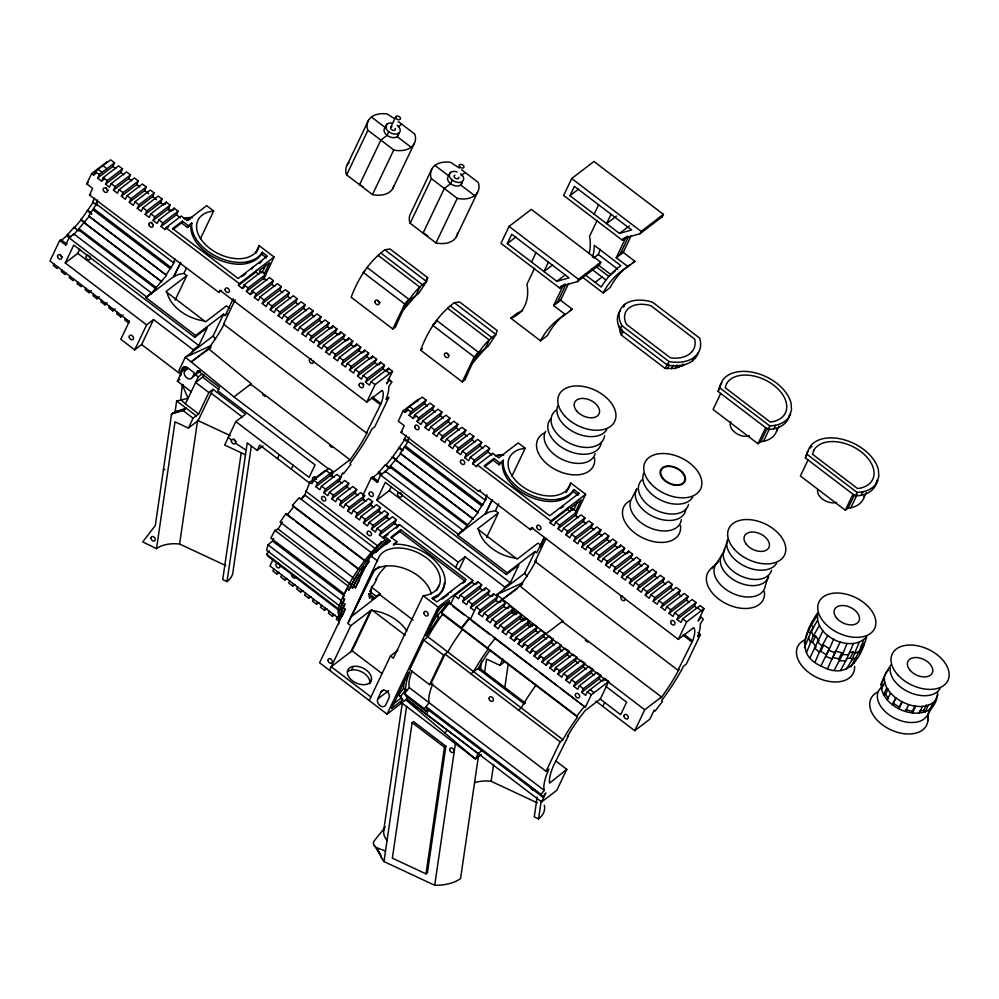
<?xml version="1.0" encoding="UTF-8"?>
<svg xmlns="http://www.w3.org/2000/svg" width="999" height="999" viewBox="0 0 999 999"><rect width="100%" height="100%" fill="white"/><g stroke="black" fill="none" stroke-linecap="round" stroke-linejoin="round"><path stroke-width="1.5" d="M619.555 326.198L619.542 329.358L621.341 335.065L665.159 368.444L675.274 368.394L684.577 364.61M927.784 721.141L928.658 711.163M171.553 413.961L183.079 410.577L186.176 408.216L175.062 411.838L171.553 413.961L155.307 525.524L142.732 541.92L156.518 548.663A27.572 15.31 8.3 0 1 176.036 543.731L179.595 544.018L225.786 565.596M156.518 548.663L175 421.828L188.386 428.084L198.127 420.629L213.049 389.36L245.592 414.135L235.839 421.59L224.663 445.03L245.492 454.757M179.595 544.018L197.64 420.229M241.209 452.759L222.727 579.595L227.01 581.593A37.8 20.991 8.3 0 0 233.092 570.966L251.261 446.353M227.01 581.593L247.228 442.869L257.155 450.424L263.037 445.929M480.332 670.242L481.655 661.151M484.54 672.851L486.538 659.09L499.925 665.359L504.795 661.625M537.325 802.859L491.146 781.293L493.593 764.472M504.732 688.061L508.291 663.611M537.162 797.002L534.278 816.87L538.561 818.868A37.8 20.991 8.3 0 0 544.343 805.244M538.561 818.868L541.233 800.536M174.925 412.712L176.648 400.961L188.087 398.276L182.268 384.89L177.385 381.181L183.167 369.081M383.653 830.843L402.21 703.558M478.421 756.218L460.576 878.496A37.8 20.979 8.3 0 1 434.715 885.264L383.966 861.563L406.593 706.555M412.137 722.639L392.357 858.166L425.999 873.875L427.397 872.814L445.879 746.203L413.536 721.565L412.137 722.639L444.48 747.264L425.999 873.875M434.715 885.264L455.369 743.706M161.264 281.518L150.886 294.006L151.136 292.782L73.739 233.841L73.489 235.065L89.223 216.358L166.621 275.299L161.264 281.518L83.879 222.577M472.802 518.793L462.425 531.281L462.674 530.057L385.289 471.116L385.04 472.34L400.774 453.633L478.159 512.574L472.802 518.793L395.417 459.852M300.374 499.388L304.745 494.967L309.915 482.155L325.224 470.454M720.729 393.456L713.074 409.503L758.016 443.743L760.801 441.608L763.511 441.308A32.855 20.991 25.5 0 0 776.523 431.356L777.272 428.271M721.84 382.667A37.999 24.276 25.5 0 0 720.379 384.765L718.081 391.433L768.094 429.52L773.838 428.858A37.999 24.276 25.5 0 0 788.898 417.37L789.497 414.91M788.898 417.37L791.495 410.114L791.096 403.396A37.999 24.276 25.5 0 0 758.915 373.901A37.999 24.276 25.5 0 0 722.077 381.193L718.081 391.433M807.642 451.236L805.381 457.929L855.394 496.016L861.15 495.354A37.999 24.276 25.5 0 0 876.21 483.866L877.097 480.169M876.21 483.866L878.808 476.61L878.408 469.892A37.999 24.276 25.5 0 0 846.228 440.397A37.999 24.276 25.5 0 0 809.39 447.689L805.381 457.929M273.614 538.361L272.477 541.058L268.044 544.83L266.608 550.299L340.022 606.218M340.746 603.483L341.471 600.749L268.044 544.83M384.89 249.825L426.561 281.556C410.876 292.307 402.784 309.852 395.616 326.873L392.832 328.996L351.161 297.265C358.004 278.771 368.831 261.626 384.89 249.825L389.985 248.951L427.684 277.672L426.561 281.556L418.668 293.381L407.53 301.898M723.326 553.134L726.872 542.37M768.406 576.248L765.309 585.664A27.248 17.408 25.5 0 1 734.115 593.993A27.248 17.408 25.5 0 1 715.546 564.86L721.765 555.219M263.361 279.57L274.113 257.03L259.166 245.642C257.705 253.958 249.026 258.017 241.358 258.629A33.392 21.329 25.5 0 1 201.473 239.96A33.392 21.329 25.5 0 1 207.829 212.15L213.661 210.989L200.424 238.736M262.312 252.297C258.279 258.803 250.724 261.576 243.419 262.35A38.574 24.638 25.5 0 1 191.796 223.052L188.349 225.699L182.392 221.166L172.652 228.609L238.137 278.484L267.357 256.144L262.312 252.297C259.066 259.965 250.349 263.361 242.57 264.136A38.574 24.638 25.5 0 1 190.946 224.837L187.5 227.485L181.543 222.952L173.014 229.47M348.264 622.389L374.475 570.192A33.392 21.329 25.5 0 1 407.117 569.542A33.392 21.329 25.5 0 1 431.306 593.955M405.107 635.214L371.678 609.752L350.799 625.711L347.889 623.501L379.17 556.605A33.392 21.329 25.5 0 1 415.621 551.71A33.392 21.329 25.5 0 1 440.159 582.105C438.936 590.297 430.931 595.142 423.176 595.716L393.394 658.154L390.484 655.943L369.218 700.536M575.574 515.434L585.651 494.305L570.704 482.917C569.255 491.221 560.564 495.292 552.897 495.904A33.392 21.329 25.5 0 1 513.011 477.235A33.392 21.329 25.5 0 1 519.368 449.413L525.199 448.264L511.963 476.011M573.014 491.358L578.059 495.192L578.908 493.406L573.863 489.572C570.616 497.24 561.9 500.636 554.108 501.398A38.574 24.638 25.5 0 1 502.497 462.112L499.038 464.747L493.081 460.214L484.565 466.733M573.863 489.572C569.83 496.078 562.275 498.851 554.957 499.625A38.574 24.638 25.5 0 1 503.346 460.327L499.887 462.974L499.038 464.747M817.919 612.974C813.149 635.901 851.285 654.12 866.707 636.663C860.251 659.852 847.177 680.594 820.953 665.958C795.042 654.607 805.631 630.544 817.657 612.787M809.477 627.709L804.158 642.669M812.412 621.54L808.091 631.805L810.464 632.792L813.398 626.623L811.038 625.636L816.945 615.859M815.009 662.2L822.027 645.953L823.663 645.104L829.295 648.663L820.953 665.958M829.295 648.663L825.836 656.393L832.03 658.978L840.296 641.895M834.215 670.229L842.569 654.545L841.845 652.697L835.501 651.248L827.509 668.693M835.501 651.248L834.964 652.809L828.77 650.224L833.74 639.148M853.92 663.473L855.381 659.14M861.3 649.375L859.914 653.458L857.554 652.472M937.624 692.17C936.587 728.446 880.856 712.337 881.106 684.327L885.863 673.014L890.958 664.735M806.455 652.672L813.261 636.013L819.242 625.861M859.065 642.507L852.11 659.64L846.278 669.318M53.921 263.986L53.334 265.547L57.305 268.569L57.892 267.008M61.851 270.03L61.264 271.591L65.235 274.613L65.822 273.052M69.793 276.074L69.206 277.635L73.177 280.657L73.764 279.096M77.735 282.118L77.148 283.679L81.106 286.701L81.706 285.14M85.664 288.162L85.077 289.722L89.048 292.744L91.321 290.709M89.048 292.744L89.635 291.184M93.606 294.205L93.019 295.766L96.99 298.788L99.251 296.753M96.99 298.788L97.577 297.227M101.548 300.249L100.949 301.81L104.92 304.845L107.193 302.797M104.92 304.845L105.507 303.271M109.478 306.293L108.891 307.867L112.862 310.889L115.135 308.853M112.862 310.889L113.449 309.315M117.42 312.337L116.833 313.911L120.804 316.933L123.064 314.897M120.804 316.933L121.391 315.359M125.35 318.381L124.763 319.955L128.734 322.977L129.321 321.416L49.95 260.964L59.715 240.484L60.989 239.66L66.933 244.193L65.672 245.017L59.715 240.484M850.823 666.932L859.34 651.223L863.611 640.134M804.445 647.552L811.363 631.168L817.232 620.741M847.002 643.418L842.569 654.545L848.626 654.745L853.408 643.631M598.001 255.282L599.4 251.81A47.178 34.503 52.6 0 0 600.112 249.338M61.364 240.397L66.546 235.914L73.938 227.322L78.709 230.944M95.991 203.709L97.253 202.884L88.649 216.121L166.034 275.062L174.65 261.825L173.376 262.637L95.991 203.709L97.54 199.875M173.376 262.637L174.925 258.816M371.865 478.558L372.527 476.935L378.484 481.468L377.21 482.292L371.266 477.747L362.799 495.504M372.902 477.659L378.097 473.176L385.489 464.597L390.247 468.219M407.53 440.971L409.091 437.15M406.281 439.935L484.915 499.912L486.988 494.805M810.064 657.654L822.851 630.856M221.316 290.559L218.906 292.407L89.498 195.067L92.682 188.399L86.726 183.866L91.621 173.589L106.93 161.875M91.621 173.589L93.606 175.1L95.317 171.528L110.614 159.828L114.585 162.849L112.887 166.408L97.577 178.122L101.548 181.144L103.896 179.345M65.672 245.017L69.068 237.874L73.739 233.841M97.577 178.122L99.276 174.55L114.585 162.849M101.548 181.144L103.247 177.572L118.556 165.871L122.527 168.893L120.829 172.452L105.519 184.166L109.478 187.188L111.189 183.616L126.498 171.915L130.469 174.937L128.759 178.509L113.449 190.21L117.42 193.232L119.118 189.66L134.428 177.959L138.399 180.981L136.701 184.553L121.391 196.254L125.362 199.276L127.06 195.704L142.37 184.003L146.341 187.025L144.643 190.597L129.333 202.298L133.292 205.319L135.002 201.748L150.312 190.047L154.271 193.069L152.572 196.641L137.263 208.341L141.234 211.363L142.932 207.804L158.242 196.091L162.213 199.113L160.514 202.685L145.205 214.385L149.176 217.407L150.874 213.848L166.184 202.135L170.155 205.157L168.444 208.729L153.134 220.429L157.105 223.451L158.816 219.892L174.126 208.179L178.084 211.201L176.386 214.773L161.076 226.486L165.047 229.508L168.581 226.798M193.244 349.8L153.559 319.568L146.603 324.887L65.247 262.924L73.751 245.092L194.793 337.275L207.317 327.697L198.813 345.542L193.244 349.8L190.909 354.695M105.519 184.166L107.218 180.594L122.527 168.893M65.247 262.924L77.772 253.346L79.733 249.238M113.449 190.21L115.16 186.638L130.469 174.937M121.391 196.254L123.089 192.682L138.399 180.981M129.333 202.298L131.031 198.726L146.341 187.025M137.263 208.341L138.961 204.783L154.271 193.069M145.205 214.385L146.903 210.826L162.213 199.113M153.134 220.429L154.845 216.87L170.155 205.157M165.047 204.52L166.184 202.135M161.076 226.486L162.775 222.914L178.084 211.201M172.989 210.564L174.126 208.179M165.047 229.508L165.896 227.722L181.206 216.009L187.163 220.542A47.677 11.401 -52.7 0 1 190.022 219.33M129.321 321.416L120.792 339.285L134.69 349.862L141.646 344.543L153.559 319.568M181.543 222.952L182.392 221.166M226.985 313.536L225.2 315.522L223.476 314.21L195.642 335.489L146.041 297.714L151.136 292.782M187.5 227.485L188.349 225.699M190.946 224.837L191.808 223.052M134.69 349.862L146.603 324.887M146.041 297.714L173.876 276.423L180.519 262.487M173.876 276.423L180.782 262.687M174.138 276.623L178.047 274.575L183.878 273.426L186.526 267.882M175.037 300.262L186.788 275.637L183.878 273.426M194.793 337.275L195.642 335.489M223.476 314.21L213.062 336.064L185.227 357.342L178.883 370.641L180.619 371.965L182.317 368.394L184.728 366.558M218.906 292.407L219.93 290.272L366.77 402.098L382.08 390.397A51.698 12.363 -52.7 0 1 381.069 403.633L366.408 432.979L223.539 324.163L235.202 299.7M194.855 375.449L192.42 377.322A5.132 3.759 52.6 0 1 186.751 377.859A5.132 3.759 52.6 0 1 184.49 371.266L186.189 367.707L180.619 371.965M192.42 377.322L194.131 373.751L198.277 376.91L201.761 374.25M247.065 263.237L247.914 261.451M182.317 368.394A5.132 3.759 52.6 0 1 188.961 368.756L196.016 374.238L197.715 370.666L219.543 387.287L217.844 390.859L315.072 464.91L309.116 477.397L235.839 421.59M244.755 286.663L242.432 288.449L238.461 285.414L239.323 283.641L274.113 257.03M225.2 315.522L233.179 298.801M255.856 252.585L259.166 245.642M255.781 253.371L258.429 247.827M213.049 389.36L208.866 392.545L198.664 413.961L185.414 403.871L198.277 376.91M242.432 288.449L244.143 284.877L261.538 271.578L265.509 274.6L263.798 278.159L246.403 291.471L250.374 294.493L252.697 292.719M251.898 269.093L252.747 267.307M208.866 392.545L195.629 382.467L202.585 377.147L203.908 374.363M246.403 291.471L248.102 287.899L265.509 274.6M238.461 285.414L255.869 272.115L256.718 270.329M250.374 294.493L252.073 290.921L269.468 277.622L273.439 280.644L271.74 284.203L254.345 297.515L258.316 300.537L260.015 296.965L277.41 283.666L281.381 286.688L279.683 290.259L262.275 303.559L266.246 306.581L267.944 303.009L285.352 289.71L289.31 292.732L287.612 296.303L270.217 309.603L274.188 312.625L275.886 309.053L293.281 295.754L297.252 298.776L295.554 302.347L278.159 315.647L282.118 318.669L283.828 315.097L301.223 301.798L305.195 304.82L303.484 308.391L286.089 321.69L290.06 324.712L291.758 321.141L309.153 307.842L313.124 310.864L311.426 314.435L294.031 327.734L298.002 330.756L299.7 327.185L317.095 313.886L321.066 316.908L319.368 320.479L301.973 333.778L305.931 336.8L307.642 333.241L325.037 319.93L329.008 322.952L327.297 326.523L309.902 339.822L313.873 342.844L315.572 339.285L332.967 325.974L336.938 328.996L335.239 332.567L317.844 345.866L321.815 348.888L323.514 345.329L340.909 332.03L344.88 335.052L343.181 338.611L325.774 351.923L329.745 354.945L331.443 351.373L348.851 338.074L352.809 341.096L351.111 344.655L333.716 357.967L337.687 360.989L339.385 357.417L356.78 344.118L360.751 347.14L359.053 350.699L341.658 364.011L345.617 367.033L347.327 363.461L364.722 350.162L368.693 353.184L366.983 356.755L349.588 370.055L353.559 373.077L355.257 369.505L372.664 356.206L376.623 359.228L374.925 362.799L357.53 376.099L361.501 379.121L363.199 375.549L380.594 362.25L384.565 365.272L382.867 368.843L365.472 382.142L369.43 385.164L371.141 381.593L388.536 368.294L392.507 371.316L386.551 383.803L389.697 379.757L391.758 382.03L388.723 386.763A60.427 14.448 -52.7 0 1 386.913 397.09L386.101 399.388L388.886 397.252L374.812 426.748L372.028 428.883L370.604 431.593A72.303 17.283 -52.7 0 1 353.446 458.728L350.062 463.386L350.899 464.31L343.494 473.826L342.657 472.902L338.399 481.818M262.387 272.24L265.672 265.347M188.386 428.084L193.094 418.206L198.664 413.961M264.373 273.751L269.63 262.725L259.253 270.654L261.351 272.952M254.345 297.515L256.044 293.943L273.439 280.644M262.275 303.559L263.986 299.987L281.381 286.688M270.217 309.603L271.915 306.031L289.31 292.732M347.24 164.897L368.506 120.305M278.159 315.647L279.857 312.075L297.252 298.776M393.868 185.939A25.687 16.409 25.5 0 1 374.188 194.955L372.49 194.568L346.641 174.887L367.919 130.282L367.407 128.983A25.687 16.409 25.5 0 1 387.088 113.936L394.667 118.794M286.089 321.69L287.799 318.119L305.195 304.82M387.025 124.038L385.327 127.61L371.428 117.033M359.565 184.728L380.831 140.122L387.1 135.34L388.798 131.768M294.031 327.734L295.729 324.163L313.124 310.864M390.696 127.397L395.804 116.683M301.973 333.778L303.671 330.219L321.066 316.908M398.926 133.117L397.227 136.676L411.113 147.253M372.49 194.568L393.756 149.962L395.467 150.362A25.687 16.409 25.5 0 0 415.147 135.302L414.635 134.003L398.189 121.478M257.155 450.424L259.703 445.079L309.69 483.154M309.902 339.822L311.601 336.263L329.008 322.952M392.769 188.586L414.048 143.993M317.844 345.866L319.543 342.307L336.938 328.996M331.843 328.359L332.967 325.974M325.774 351.923L327.485 348.351L344.88 335.052M277.447 458.591L279.308 454.695M339.772 334.403L340.909 332.03M333.716 357.967L335.414 354.395L352.809 341.096M347.714 340.447L348.851 338.074M432.005 168.656L410.739 213.262A25.687 16.409 25.5 0 0 409.627 221.94L410.139 223.239L435.989 242.932L437.687 243.319A25.687 16.409 25.5 0 0 457.642 232.867M291.271 469.118L293.132 465.222M341.658 364.011L343.356 360.439L360.751 347.14M410.139 223.239L431.418 178.646L430.906 177.347A25.687 16.409 25.5 0 1 450.586 162.3L459.34 168.057M355.644 346.491L356.78 344.118M349.588 370.055L351.298 366.483L368.693 353.184M363.586 352.535L364.722 350.162M449.388 174.788L450.524 172.402M423.064 233.079L444.33 188.486L450.599 183.704L452.297 180.132M357.53 376.099L359.228 372.527L376.623 359.228M273.139 559.265L269.942 565.958L339.398 618.856M384.078 544.255A47.677 11.401 -52.7 0 1 387.312 541.096L379.37 535.052L394.68 523.339L396.378 519.78L392.42 516.758L377.11 528.459L375.399 532.03L371.441 529.008L386.75 517.295L388.449 513.736L384.478 510.714L369.168 522.415L367.47 525.986L363.499 522.964L378.808 511.251L380.507 507.692L376.536 504.67L361.226 516.371L359.528 519.942L355.557 516.92L370.866 505.207L372.577 501.635L368.606 498.613L353.296 510.327L351.586 513.898L347.627 510.864L362.937 499.163L364.635 495.591L360.664 492.569L345.354 504.283L343.656 507.842L339.685 504.82L354.995 493.119L356.693 489.547L352.722 486.525L337.412 498.239L335.714 501.798L331.743 498.776L347.053 487.075L348.763 483.504L344.792 480.482L329.483 492.195L327.784 495.754L323.813 492.732L339.123 481.031L340.821 477.46L336.85 474.438L321.541 486.138L319.842 489.71L315.871 486.688L331.181 474.987L332.879 471.416L328.921 468.394L313.611 480.094L311.9 483.666L309.915 482.155M371.528 358.579L372.664 356.206M365.472 382.142L367.17 378.571L384.565 365.272M315.871 486.688L317.57 483.116L332.879 471.416M462.425 181.468L460.726 185.04L474.612 195.617M392.832 328.996L404.745 304.021L408.803 299.225L367.132 267.482M435.989 242.932L457.255 198.326L458.966 198.714A25.687 16.409 25.5 0 0 478.646 183.666L478.134 182.367L461.688 169.842M379.458 364.623L380.594 362.25M331.206 476.673L333.204 472.477L349.9 459.702L250.687 384.14L250.212 385.127L251.236 383.716L208.429 348.688L191.171 361.875L185.227 357.342L211.301 345.504M366.77 402.098L375.1 384.615L392.507 371.316M323.813 492.732L325.512 489.16L340.821 477.46M387.4 370.679L388.536 368.294M349.9 459.702L349.438 460.689A63.574 15.197 -52.7 0 0 367.457 432.18L366.408 432.979M456.268 236.95L477.547 192.345M331.743 498.776L333.454 495.217L348.763 483.504M339.685 504.82L341.383 501.261L356.693 489.547M454.345 302.709L496.016 334.453C480.319 345.204 472.24 362.749 465.072 379.77L462.287 381.893L420.616 350.162C427.46 331.668 438.286 314.523 454.345 302.709L459.44 301.848L497.14 330.557L496.016 334.453L488.111 346.278L476.985 354.795M347.627 510.864L349.325 507.305L364.635 495.591M417.257 401.698L418.481 399.15L403.171 410.851L398.264 421.128L404.22 425.661L401.036 432.342L478.434 491.283L480.419 489.985M403.171 410.851L405.157 412.362L406.855 408.803L422.165 397.09L426.136 400.112L424.425 403.683L409.115 415.397L413.087 418.419L415.447 416.608M355.557 516.92L357.267 513.349L372.577 501.635M377.21 482.292L380.619 475.149L385.289 471.116M409.115 415.397L410.826 411.825L426.136 400.112M413.087 418.419L414.797 414.847L430.107 403.134L434.066 406.168L432.367 409.727L417.058 421.441L421.029 424.463L422.727 420.891L438.037 409.19L442.008 412.212L440.309 415.771L425 427.485L428.971 430.507L430.669 426.935L445.979 415.234L449.95 418.256L448.239 421.815L432.929 433.529L436.9 436.551L438.598 432.979L453.908 421.278L457.879 424.3L456.181 427.859L440.871 439.572L444.842 442.594L446.541 439.023L461.85 427.322L465.821 430.344L464.123 433.916L448.813 445.616L452.772 448.638L454.483 445.067L469.792 433.366L473.763 436.388L472.052 439.96L456.743 451.66L460.714 454.682L462.412 451.111L477.722 439.41L481.693 442.432L479.995 446.004L464.685 457.704L468.656 460.726L470.354 457.167L485.664 445.454L489.635 448.476L487.937 452.048L472.627 463.748L476.585 466.77L477.435 464.985L492.744 453.284L498.701 457.817L518.194 442.919L525.199 448.264M363.499 522.964L365.197 519.393L380.507 507.692M504.795 587.062L465.097 556.843L458.141 562.162L376.785 500.199L385.289 482.355L506.343 574.55L518.868 564.972L510.352 582.817L504.795 587.062L503.721 589.298M559.79 288.137L560.626 286.388L577.422 281.606L599.687 264.585L600.786 262.275L531.331 209.378L509.065 226.411L500.986 243.356L559.79 288.137L565.259 283.953M417.058 421.441L418.756 417.869L434.066 406.168M376.785 500.199L389.31 490.621L391.271 486.501M507.292 243.594L511.763 234.241L569.03 277.847L556.83 281.318L507.292 243.594L515.959 236.975M371.441 529.008L373.139 525.437L388.449 513.736M338.336 613.723A47.677 11.401 -52.7 0 1 342.595 597.552L346.853 588.636A47.677 11.401 -52.7 0 1 381.643 541.645L380.357 544.318M425 427.485L426.698 423.913L442.008 412.212M338.624 618.793A47.677 11.401 -52.7 0 1 342.882 602.634L344.58 599.063L342.595 597.552M346.853 588.636L348.838 590.147L350.537 586.575A47.677 11.401 -52.7 0 1 385.327 539.585M338.911 623.875A47.677 11.401 -52.7 0 1 343.156 607.704L344.855 604.145L342.882 602.634M350.537 586.575L352.522 588.086L353.371 586.301A47.677 11.401 -52.7 0 1 368.506 561.8M379.37 535.052L381.069 531.48L396.378 519.78M343.156 607.704L345.142 609.215L319.605 662.749L387.075 714.135L406.668 699.15L407.892 696.603M353.371 586.301L355.357 587.812L370.654 555.719L390.147 540.821L384.19 536.288L383.341 538.074L388.049 534.465M432.929 433.529L434.64 429.957L449.95 418.256M462.287 381.893L474.2 356.918L478.259 352.11L436.588 320.379L435.314 323.052L432.53 325.187L474.2 356.918M352.472 614.46L373.077 571.266L379.27 566.533M387.312 541.096L388.161 539.31A47.677 11.401 -52.7 0 0 375.911 552.422M329.533 670.317L350.799 625.711M474.513 610.701L470.554 607.679L487.949 594.38L489.647 590.809L485.676 587.787L468.281 601.086L466.583 604.657L462.612 601.635L480.007 588.324L481.705 584.765L477.747 581.743L460.339 595.042L458.641 598.613L454.67 595.591L472.077 582.28L472.927 580.506L399.5 524.587L396.291 528.171M440.871 439.572L442.569 436.001L457.879 424.3M391.308 538.036L399.837 531.518L400.686 529.732L466.171 579.607L436.938 601.947L431.905 598.114L438.573 594.705L442.969 589.797L445.03 583.666A38.574 24.638 25.5 0 0 393.444 544.355L396.903 541.72L390.946 537.187L400.686 529.732M396.903 541.72L393.743 545.267M531.53 262.05L535.988 252.697M622.414 240.247L623.251 238.499L640.047 233.716L662.312 216.696L663.423 214.385L593.968 161.488L571.703 178.521L563.611 195.467L622.414 240.247L627.884 236.076M448.813 445.616L450.512 442.045L465.821 430.344M350.911 651.698L370.479 610.664M370.916 696.965L331.231 666.745L352.11 650.786L371.678 609.752M534.577 268.194L526.923 284.253A42.495 31.081 52.6 0 1 510.751 318.144L540.521 340.809L547.477 335.489A118.856 86.925 52.6 0 1 564.847 314.335M352.073 616.058L379.645 594.58L380.07 593.681L371.466 587.137M569.929 195.704L574.388 186.351L631.655 229.957L619.467 233.429L569.929 195.704L578.583 189.086M351.498 670.054L353.209 666.483M456.743 451.66L458.454 448.089L473.763 436.388M548.426 262.163L543.968 271.516L552.622 264.897M464.685 457.704L466.383 454.133L481.693 442.432M472.627 463.748L474.325 460.189L489.635 448.476M371.216 680.194L369.505 683.766L369.792 682.916A12.85 8.204 25.5 0 0 352.61 669.829L349.937 670.366A12.85 8.204 25.5 0 0 347.802 671.478M594.155 214.161L598.626 204.807M553.621 305.594L560.576 300.274L572.315 309.215L565.359 314.535L553.621 305.594L563.548 284.79M557.454 302.197L565.746 284.802M597.202 220.304L589.547 236.363A42.495 31.081 52.6 0 1 589.023 253.621M560.576 300.274L568.593 283.479M381.131 691.857A5.132 3.759 52.6 0 1 386.8 691.32A5.132 3.759 52.6 0 1 389.073 697.901L385.664 705.044A5.132 3.759 52.6 0 1 379.995 705.581A5.132 3.759 52.6 0 1 377.734 699L381.131 691.857L383.529 690.022M577.422 281.606L578.521 279.295L600.786 262.275M493.081 460.214L493.931 458.441L499.887 462.974M544.055 537.462L536.75 552.797L535.027 551.485L507.192 572.764L457.579 534.977L462.674 530.057M478.434 491.283L478.858 490.384L530.444 529.682L532.867 527.834M611.051 214.273L606.593 223.639L616.483 216.071M436.526 590.621L439.148 585.127M502.497 462.112L503.346 460.327M443.019 588.886L443.881 587.112M455.494 567.707L458.141 562.162M387.075 714.135L438.124 607.105L472.927 580.506M442.569 614.36L441.296 616.108A60.427 14.448 -52.7 0 0 429.682 633.928L427.984 636.887L423.813 640.084L409.74 669.58L429.582 684.69L430.981 683.628L445.054 654.133L560.139 741.782L562.924 739.66L564.622 736.7A60.427 14.448 -52.7 0 1 576.236 718.88L577.509 717.12L576.823 716.008L461.725 628.359L469.567 618.506L449.388 602.834L441.533 612.687L442.569 614.36L577.509 717.12M457.579 534.977L485.414 513.698L492.07 499.762M459.153 569.33L465.097 556.843M485.414 513.698L492.332 499.962M450.711 592.569L451.56 590.784M455.532 593.806L450.424 604.507L449.388 602.834M485.676 513.898L489.585 511.85L495.417 510.701L498.726 503.758M616.246 257.705L623.214 252.385L634.952 261.326L627.996 266.646L616.246 257.705L626.173 236.9M620.079 254.308L628.383 236.913M486.588 537.537L498.326 512.912L495.417 510.701M623.214 252.385L631.218 235.589M462.612 601.635L464.31 598.064L481.705 584.765M640.047 233.716L641.146 231.418L663.423 214.385M476.61 584.115L477.747 581.743M429.582 684.69L443.656 655.194L447.839 652.01L449.525 649.038A60.427 14.448 -52.7 0 1 461.138 631.218L462.412 629.47L461.388 627.797L441.533 612.687M470.554 607.679L472.252 604.108L489.647 590.809M470.267 619.617L476.223 607.13L493.618 593.831L497.589 596.853L495.879 600.424L478.484 613.723L482.455 616.745L484.153 613.174L501.56 599.875L505.519 602.897L503.821 606.468L486.426 619.767L490.397 622.789L492.095 619.218L509.49 605.918L513.461 608.94L511.763 612.512L494.368 625.811L498.326 628.833L500.037 625.262L517.432 611.962L521.403 614.984L519.692 618.556L502.297 631.855L506.268 634.877L507.967 631.318L525.362 618.006L529.333 621.028L527.634 624.6L510.239 637.899L514.21 640.921L516.52 639.148M484.54 590.159L485.676 587.787M426.511 714.273L428.946 709.178M623.538 306.805L624.725 304.395A32.73 20.904 25.5 0 1 652.572 302.235L699.687 338.124A37.8 24.151 25.5 0 1 696.753 354.882L694.168 357.292L692.432 360.889A37.8 24.151 25.5 0 1 667.357 365.11L620.192 329.245A32.73 20.904 25.5 0 1 620.292 310.627M623.588 306.768L624.725 304.395A32.73 20.904 25.5 0 0 621.902 325.674L620.192 329.245M478.484 613.723L480.194 610.152L497.589 596.853M492.482 596.203L493.618 593.831M620.279 332.667L621.99 329.096M506.343 574.55L507.192 572.764M621.341 335.065L623.051 331.493M486.426 619.767L488.124 616.196L505.519 602.897M530.444 529.682L531.468 527.534L678.309 639.372L693.618 627.672A51.698 12.363 -52.7 0 1 692.607 640.908L677.959 670.242L535.077 561.438L546.103 538.324M500.424 602.247L501.56 599.875M494.368 625.811L496.066 622.24L513.461 608.94M558.616 500.511L559.465 498.726M556.693 642.682L496.765 594.617L524.6 573.339L535.027 551.485M508.354 608.304L509.49 605.918M697.976 632.654L700.424 634.527L697.639 636.65L698.463 634.353A60.427 14.448 -52.7 0 0 700.274 624.038L703.308 619.293L701.248 617.032L698.089 621.078L704.045 608.591L700.074 605.569L682.679 618.868L680.981 622.439L677.01 619.417L694.405 606.118L696.103 602.547L692.145 599.525L674.737 612.824L673.039 616.395L669.068 613.374L686.475 600.062L688.174 596.503L684.203 593.481L666.808 606.78L665.109 610.352L661.138 607.33L678.533 594.018L680.232 590.459L676.261 587.437L658.865 600.736L657.167 604.295L653.196 601.273L670.591 587.974L672.302 584.415L668.331 581.381L650.936 594.692L649.225 598.251L645.254 595.229L662.662 581.93L664.36 578.359L660.389 575.337L642.994 588.648L641.296 592.207L637.325 589.185L654.72 575.886L656.418 572.315L652.447 569.293L635.052 582.592L633.354 586.163L629.382 583.141L646.778 569.842L648.488 566.271L644.517 563.249L627.122 576.548L625.411 580.119L621.453 577.097L638.848 563.798L640.546 560.227L636.575 557.205L619.18 570.504L617.482 574.075L613.511 571.053L630.906 557.754L632.604 554.183L628.646 551.161L611.238 564.46L609.54 568.031L605.569 565.009L622.964 551.71L624.675 548.139L620.704 545.117L603.309 558.416L601.61 561.987L597.639 558.965L615.034 545.666L616.733 542.095L612.762 539.073L595.367 552.372L593.668 555.943L589.697 552.922L607.092 539.61L608.803 536.051L604.832 533.029L587.437 546.328L585.726 549.9L581.755 546.878L599.163 533.566L600.861 530.007L596.89 526.985L579.495 540.284L577.797 543.856L573.826 540.821L591.221 527.522L592.919 523.963L588.948 520.941L571.553 534.24L569.855 537.799L565.884 534.777L583.279 521.478L584.989 517.907L581.018 514.885L563.623 528.196L561.913 531.755L557.954 528.733L575.349 515.434L577.047 511.863L573.076 508.841L555.681 522.152L553.983 525.711L550.012 522.689L550.861 520.904L585.651 494.305M544.23 538.411L540.921 545.354L538.011 543.144L517.145 559.103L477.447 528.871L498.326 512.912M566.071 492.632L570.704 482.917M540.184 547.539L542.17 543.369M567.32 490.646L569.967 485.102M502.297 631.855L503.996 628.284L521.403 614.984M514.135 614.41L515.459 611.638M516.296 614.348L517.432 611.962M557.954 528.733L559.652 525.174L577.047 511.863M550.012 522.689L567.407 509.39L568.256 507.604M510.239 637.899L511.938 634.34L529.333 621.028M573.926 509.502L577.21 502.622M499.925 665.359L502.872 659.19M575.262 512.4L581.168 499.999L570.804 507.929L572.889 510.227M514.21 640.921L515.909 637.362L533.304 624.05L537.275 627.072L535.576 630.644L518.169 643.943L522.14 646.965L524.463 645.192M524.238 620.391L525.362 618.006M565.884 534.777L567.582 531.218L584.989 517.907M518.169 643.943L519.88 640.384L537.275 627.072M530.244 626.348L531.093 624.562L527.447 621.79M522.14 646.965L523.838 643.406L541.246 630.094L545.204 633.129L543.506 636.688L526.111 649.987L530.082 653.021L532.405 651.236M532.167 626.435L533.304 624.05M573.826 540.821L575.524 537.262L592.919 523.963M526.111 649.987L527.809 646.428L545.204 633.129M665.159 368.444L667.432 363.686M530.082 653.021L531.78 649.45L549.175 636.151L553.146 639.173L551.448 642.732L534.053 656.043L538.011 659.065L540.334 657.292M667.32 365.135L669.018 361.563A37.8 24.138 25.5 0 0 694.13 357.33L694.168 357.292M581.755 546.878L583.466 543.306L600.861 530.007M667.457 368.731L669.168 365.159M534.053 656.043L535.751 652.472L553.146 639.173M671.478 368.793L673.189 365.222M675.274 368.394L676.972 364.835M538.011 659.065L539.722 655.494L557.117 642.195L561.088 645.217L559.378 648.776L541.982 662.087L545.953 665.109L548.276 663.336M589.697 552.922L591.396 549.35L608.803 536.051M678.758 367.557L679.894 365.184M681.867 366.296L683.004 363.911M541.982 662.087L543.693 658.516L561.088 645.217M545.953 665.109L547.652 661.538L565.059 648.239L569.018 651.261L567.32 654.832L549.925 668.131L553.896 671.153L556.206 669.38M597.639 558.965L599.338 555.394L616.733 542.095M549.925 668.131L551.623 664.56L569.018 651.261M553.896 671.153L555.594 667.582L572.989 654.283L576.96 657.305L575.262 660.876L557.867 674.175L561.825 677.197L563.536 673.626L580.931 660.327L584.902 663.348L583.191 666.92L565.796 680.219L569.767 683.241L571.465 679.67L588.861 666.37L592.832 669.392L591.133 672.964L573.738 686.263L577.709 689.285L579.408 685.714L596.803 672.414L600.774 675.436L599.075 679.008L581.668 692.307L585.639 695.329L587.35 691.758L604.745 678.458L608.716 681.48L600.374 698.963L585.064 710.676A51.698 12.363 -52.7 0 0 567.357 736.675L568.394 735.876L553.733 765.222A63.574 15.197 -52.7 0 0 549.637 783.091L566.808 769.342L555.644 760.838M605.569 565.009L607.28 561.438L624.675 548.139M557.867 674.175L559.565 670.604L576.96 657.305M619.567 547.489L620.704 545.117M613.511 571.053L615.209 567.482L632.604 554.183M565.796 680.219L567.494 676.648L584.902 663.348M627.509 553.533L628.646 551.161M621.453 577.097L623.151 573.526L640.546 560.227M573.738 686.263L575.436 682.692L592.832 669.392M629.382 583.141L631.081 579.57L648.488 566.271M581.668 692.307L583.379 688.736L600.774 675.436M430.981 683.628L546.078 771.29L560.139 741.782M637.325 589.185L639.023 585.626L656.418 572.315M608.716 681.48L591.308 694.792L585.352 707.267L469.567 618.506M406.668 699.15L541.608 801.922L545.866 793.006L542.669 797.002L427.584 709.352L425.961 706.743L541.046 794.392L542.669 797.002M603.608 680.843L604.745 678.458M645.254 595.229L646.965 591.67L664.36 578.359M566.808 769.342L556.805 790.296L541.608 801.922M602.822 706.393L604.682 702.497M653.196 601.273L654.894 597.714L672.302 584.415M661.138 607.33L662.837 603.758L680.232 590.459M669.068 613.374L670.779 609.802L688.174 596.503M758.016 443.743L765.684 427.684M760.801 441.608L767.182 428.234M677.01 619.417L678.708 615.846L696.103 602.547M768.094 429.52L769.792 425.961L775.536 425.299A37.999 24.276 25.5 0 0 790.609 413.811M763.511 441.308L769.255 429.258M773.838 428.858L775.536 425.299M776.523 431.356L779.07 425.999M595.904 701.123L634.74 730.706L644.742 709.752L661.45 696.977L562.225 621.415L561.763 622.389L562.787 620.991L519.98 585.951L502.722 599.15L517.445 588.511M678.309 639.372L686.65 621.89L704.045 608.591M661.45 696.977L660.976 697.964A63.574 15.197 -52.7 0 0 678.995 669.442L677.959 670.242M700.424 634.527L686.35 664.023L683.578 666.158L682.142 668.868A72.303 17.283 -52.7 0 1 664.997 696.003L661.6 700.661L662.437 701.585L655.044 711.088L654.195 710.164L649.949 719.093L634.74 730.706M808.041 459.952L800.386 475.999L845.329 510.239L848.114 508.116L854.495 494.73M845.329 510.239L852.984 494.18M855.394 496.016L857.105 492.457L862.849 491.795A37.999 24.276 25.5 0 0 877.921 480.307M848.114 508.116L850.823 507.804L857.204 494.418M861.15 495.354L862.849 491.795M863.835 497.852L866.383 492.507M823.663 645.104L820.728 651.261L819.08 652.122L814.41 647.839L816.046 646.977L812.637 642.245L815.584 636.088L813.261 636.013L811.363 631.168M848.626 654.745L845.691 660.913L839.622 660.714L838.898 658.865L841.845 652.697M846.303 658.803L850.324 658.004L853.258 651.835L855.044 653.471L859.34 651.223M861.887 648.139L864.235 643.206L862.861 647.29L860.489 646.303M881.405 689.422L884.827 682.155M884.352 677.522L884.652 682.629L886.75 687.961L883.503 694.755L885.551 694.355L888.148 688.91M887.262 699.962L890.509 693.169L886.75 687.961M890.509 693.169L895.666 697.901L892.419 704.695L896.14 698.001M895.666 697.901L901.872 701.822L898.625 708.616L902.347 701.935M905.456 711.475L908.703 704.682C917.844 707.467 930.156 707.979 936.263 699.225M915.696 706.268L912.462 713.074L912.349 711.3L914.947 705.868M919.13 713.286L922.377 706.493M919.317 711.188L923.738 710.314L926.335 704.882M928.283 705.319L925.049 712.125L923.738 710.314M929.782 709.64L933.016 702.846M937.774 694.717L933.016 706.031L927.197 715.484A27.248 17.408 25.5 0 1 892.157 716.82A27.248 17.408 25.5 0 1 880.793 687.936M481.331 754.495L475.449 759.003L413.823 706.63L414.485 705.257M481.618 750.886L478.109 753.558L475.449 759.003L400.786 702.135M274.95 530.344L270.879 538.061L344.293 593.98L348.376 586.263L274.95 530.344L278.072 529.07L282.467 521.953M840.621 670.429L845.691 660.913M97.353 205.682L92.582 202.06L94.73 198.077M407.704 442.045L404.133 439.335L406.268 435.339M478.159 512.574L400.187 453.384L408.154 441.346M477.572 512.325L486.188 499.088L484.915 499.912M827.796 635.389L822.027 645.953L817.344 641.67L818.993 640.809L815.584 636.088M273.913 568.98L272.827 570.928L276.798 573.95L279.27 572.477M276.798 573.95L277.884 572.002M281.855 575.024L280.769 576.972L284.74 579.994L287.213 578.521M284.74 579.994L285.826 578.046M289.785 581.068L288.699 583.016L292.67 586.038L295.142 584.565M292.67 586.038L293.756 584.09M297.727 587.112L296.641 589.06L300.612 592.082L303.084 590.609M300.612 592.082L301.698 590.147M305.669 593.169L304.583 595.104L308.554 598.126L311.026 596.653M308.554 598.126L309.64 596.191M313.599 599.213L312.512 601.148L316.483 604.183L318.956 602.697M316.483 604.183L317.57 602.235M321.541 605.257L320.454 607.205L324.425 610.227L326.898 608.741M324.425 610.227L325.512 608.279M329.483 611.301L328.396 613.249L332.355 616.271L334.84 614.785M332.355 616.271L333.441 614.323M337.412 617.345L336.326 619.293L339.31 621.553M470.841 673.776L473.626 671.653L475.324 668.681A60.427 14.448 -52.7 0 1 486.938 650.861L488.211 649.113L487.524 648.001L495.367 638.149L496.066 639.26M161.85 281.755L80.894 220.03L93.544 201.761L92.582 202.06M473.389 519.03L392.432 457.305L405.094 439.023L404.133 439.335M369.405 594.393L373.089 597.202L371.79 599.225L374.8 598.276L376.099 596.253L380.07 593.681M425.999 280.195L427.684 277.672M444.93 733.066L447.053 729.982M359.44 569.48L286.014 513.573L280.082 522.052L353.509 577.971M438.823 617.457L437.987 618.618A65.572 15.672 -52.7 0 0 428.958 632.467L426.073 636.088L439.21 608.541L449.587 600.611L437.662 615.584L438.823 617.457L436.838 615.946L436.001 617.107A65.572 15.672 -52.7 0 0 430.394 625.474M385.689 566.171L379.957 572.939L375.824 579.37L376.785 579.07L373.576 585.052L372.09 586.338L370.017 591.445L371.503 590.147L370.704 594.043L369.093 595.966L369.63 598.376L371.253 596.44L373.089 597.202M385.277 827.097L373.976 841.17L373.214 843.493L379.907 853.995M293.344 519.667L287.225 515.009L293.681 506.755L292.47 505.319L299.126 497.702L371.328 552.684M443.931 603.708L435.676 614.073L437.662 615.584M402.734 699.899L400.636 696.515L405.756 689.56A77.447 18.506 -52.7 0 1 409.028 673.638L409.74 671.852L408.591 672.727L391.558 708.441L402.734 699.899L398.663 695.004L403.771 688.049A77.447 18.506 -52.7 0 1 404.495 680.331M427.584 709.352L425.986 711.35L406.143 696.241L404.52 693.631L409.303 687.624L409.016 685.789A72.303 17.283 -52.7 0 1 412.075 670.916M461.388 627.797L469.23 617.956M425.986 711.35L424.363 708.741L429.145 702.734L428.858 700.898A72.303 17.283 -52.7 0 1 432.754 683.89M576.823 716.008L584.665 706.156M541.046 794.392L544.243 790.396L543.943 788.548A72.303 17.283 -52.7 0 1 547.852 771.54L548.851 769.155L546.078 771.29M80.894 220.03L74.113 228.084L73.938 227.322M302.235 498.489L305.132 495.042M389.235 468.081L385.664 465.359L392.432 457.305M404.12 309.028L415.884 295.504L419.867 287.163L378.196 255.419M473.576 361.925L485.327 348.401L489.323 340.047L447.639 308.316M339.061 610.476L268.094 556.418L266.621 554.233L269.555 550.924M888.298 670.304L885.863 673.014L881.106 684.327L883.528 684.877M711.638 568.181L718.643 561.388M692.469 360.864L695.054 358.441A37.8 24.151 25.5 0 0 698.301 352.497M86.726 183.866L88.212 182.58M93.606 175.1L95.966 173.302M187.163 220.542L206.643 205.644L213.661 210.989M186.788 275.637L165.909 291.608L205.594 321.828L226.473 305.869L229.383 308.079M398.576 126.561L401.71 124.163M242.158 276.548L245.804 273.751M259.203 263.511L261.638 261.651M223.539 324.163L224.575 323.364M184.49 371.266L188.137 368.481M177.385 381.181L179.832 379.32M196.865 372.452L199.088 370.741M196.016 374.238L200.474 370.829M461.038 175.712L465.209 172.527M364.935 270.866L363.074 272.29L404.745 304.021M199.763 355.681L191.171 361.875L233.978 396.915L251.236 383.716M420.616 350.162L422.465 348.738M556.83 281.318L565.496 274.7M619.467 233.429L629.358 225.874M510.751 318.144L517.707 312.824A42.495 31.081 52.6 0 0 522.577 310.627M593.706 257.967L598.351 254.42L617.657 269.131M405.157 412.362L407.505 410.564M553.97 304.857L560.926 299.538M616.608 256.968L623.563 251.648M595.117 282.38L602.072 277.048M615.334 270.904L608.578 276.798A123.539 90.347 52.6 0 0 602.847 284.465L601.261 287.05L584.627 274.388M582.879 277.485L603.146 292.932L610.102 287.612A118.856 86.925 52.6 0 1 629.882 264.623M384.19 536.288L399.5 524.587M493.931 458.441L484.19 465.884L549.675 515.759L578.908 493.406M442.182 599.088L448.276 594.43M462.887 583.254L465.322 581.393L399.837 531.518M561.001 508.229L563.436 506.368M390.484 655.943L397.852 650.312M535.077 561.438L536.126 560.639A59.103 14.123 -52.7 0 1 520.679 585.002L519.98 585.951L522.415 584.378M377.734 699L388.686 690.621M512.137 612.412L514.46 610.639M392.932 704.37L400.749 698.388M545.529 634.178L562.787 620.991M518.469 710.052L521.253 707.916L522.952 704.957A60.427 14.448 -52.7 0 1 534.565 687.137L535.839 685.389L535.152 684.278M179.945 375.836L181.331 374.775L141.646 344.543M444.48 747.264L445.879 746.203M171.441 414.772L172.952 412.899L184.465 409.515L175.062 411.838M202.21 353.908L210.801 347.702M473.626 671.653L479.095 667.869L525.499 703.209M89.498 195.067L90.759 194.243M210.864 347.103L208.429 348.688L209.141 347.727A59.103 14.123 -52.7 0 0 223.451 325.449M401.036 432.342L402.31 431.518M371.266 477.747L372.527 476.935M432.579 599.175L437.724 596.49L442.12 591.57L444.18 585.451A38.574 24.638 25.5 0 0 444.318 582.754M856.393 657.392L852.11 659.64L850.324 658.004M496.765 594.617L522.839 582.767M659.515 217.495L662.312 216.696M849.237 652.634L853.258 651.835M163.449 469.617L164.897 469.542M204.283 320.829L203.721 320.816A33.392 21.329 25.5 0 1 167.245 293.032L167.22 292.607M515.834 558.104L515.272 558.091A33.392 21.329 25.5 0 1 478.783 530.307L478.758 529.87M372.989 610.751L373.551 610.764A33.392 21.329 25.5 0 1 406.83 631.043M812.637 642.245L810.326 642.17L808.416 637.337M491.146 781.293L487.574 781.006A27.572 15.31 8.3 0 0 474.513 782.692M832.554 657.417L838.898 658.865M905.356 709.715L912.349 711.3M385.502 850.986L376.411 847.714L374.038 845.691M901.872 701.822L908.703 704.682M198.127 420.629L230.22 435.626M820.728 651.261L826.36 654.832M893.543 703.446L899.749 707.367M235.514 443.156L246.154 450.237M596.003 266.646L608.903 276.436M478.109 753.558L406.556 699.238L406.143 700.112L413.823 706.63M571.703 178.521L641.146 231.418M597.427 264.335L610.701 274.45A123.539 90.347 52.6 0 1 620.142 266.184L620.879 265.672L594.255 245.329A47.178 34.503 52.6 0 1 592.444 257.13M591.583 269.068L605.756 279.857M434.927 165.397L448.826 175.974A7.705 4.92 25.5 0 0 452.285 184.765A7.705 4.92 25.5 0 0 462.013 182.842M509.065 226.411L578.521 279.295M719.779 387.862L769.792 425.961M807.092 454.358L857.105 492.457M367.919 130.282L393.756 149.962M431.418 178.646L457.255 198.326M621.902 325.674L669.018 361.563M380.781 252.959L422.452 284.69M450.237 305.856L491.908 337.587M261.463 254.083L266.508 257.917M385.751 370.429L389.722 373.451M697.29 607.692L701.261 610.714M255.869 272.115L258.841 274.388M263.798 278.159L266.783 280.432M271.74 284.203L274.713 286.476M279.683 290.259L282.655 292.52M287.612 296.303L290.597 298.564M295.554 302.347L298.526 304.608M303.484 308.391L306.468 310.652M311.426 314.435L314.398 316.695M319.368 320.479L322.34 322.752M327.297 326.523L330.282 328.796M335.239 332.567L338.211 334.84M343.181 338.611L346.154 340.884M351.111 344.655L354.096 346.928M359.053 350.699L362.025 352.972M366.983 356.755L369.967 359.016M374.925 362.799L377.897 365.06M382.867 368.843L385.839 371.104M567.407 509.39L570.379 511.663M575.349 515.434L578.321 517.707M583.279 521.478L586.263 523.751M591.221 527.522L594.193 529.795M599.163 533.566L602.135 535.839M607.092 539.61L610.077 541.883M615.034 545.666L618.006 547.927M622.964 551.71L625.948 553.97M630.906 557.754L633.878 560.014M638.848 563.798L641.82 566.058M646.778 569.842L649.762 572.102M654.72 575.886L657.692 578.159M662.662 581.93L665.634 584.203M670.591 587.974L673.576 590.247M678.533 594.018L681.505 596.291M686.475 600.062L689.447 602.335M694.405 606.118L697.389 608.379M112.887 166.408L115.859 168.681M120.829 172.452L123.801 174.725M128.759 178.509L131.743 180.769M136.701 184.553L139.673 186.813M144.643 190.597L148.601 193.619M152.572 196.641L156.543 199.663M160.514 202.685L163.486 204.945M168.444 208.729L171.428 211.001M176.386 214.773L180.357 217.794M424.425 403.683L427.41 405.956M432.367 409.727L435.339 412M440.309 415.771L443.281 418.044M448.239 421.815L451.223 424.088M456.181 427.859L459.153 430.132M464.123 433.916L467.095 436.176M472.052 439.96L475.037 442.22M479.995 446.004L482.967 448.264M487.937 452.048L491.895 455.069M388.087 379.22L391.758 382.03M102.972 165.672L106.93 168.694M98.089 169.405L102.06 172.427M409.64 406.668L413.611 409.69M95.317 171.528L99.276 174.55M103.247 177.572L107.218 180.594M111.189 183.616L115.16 186.638M119.118 189.66L123.089 192.682M127.06 195.704L131.031 198.726M135.002 201.748L138.961 204.783M142.932 207.804L146.903 210.826M150.874 213.848L154.845 216.87M158.816 219.892L162.775 222.914M244.143 284.877L248.102 287.899M252.073 290.921L256.044 293.943M260.015 296.965L263.986 299.987M267.944 303.009L271.915 306.031M275.886 309.053L279.857 312.075M283.828 315.097L287.799 318.119M291.758 321.141L295.729 324.163M299.7 327.185L303.671 330.219M307.642 333.241L311.601 336.263M315.572 339.285L319.543 342.307M323.514 345.329L327.485 348.351M331.443 351.373L335.414 354.395M339.385 357.417L343.356 360.439M347.327 363.461L351.298 366.483M355.257 369.505L359.228 372.527M363.199 375.549L367.17 378.571M371.141 381.593L375.1 384.615M406.855 408.803L410.826 411.825M414.797 414.847L418.756 417.869M422.727 420.891L426.698 423.913M430.669 426.935L434.64 429.957M438.598 432.979L442.569 436.001M446.541 439.023L450.512 442.045M454.483 445.067L458.454 448.089M462.412 451.111L466.383 454.133M470.354 457.167L474.325 460.189M555.681 522.152L559.652 525.174M563.623 528.196L567.582 531.218M571.553 534.24L575.524 537.262M579.495 540.284L583.466 543.306M587.437 546.328L591.396 549.35M595.367 552.372L599.338 555.394M603.309 558.416L607.28 561.438M611.238 564.46L615.209 567.482M619.18 570.504L623.151 573.526M627.122 576.548L631.081 579.57M635.052 582.592L639.023 585.626M642.994 588.648L646.965 591.67M650.936 594.692L654.894 597.714M658.865 600.736L662.837 603.758M666.808 606.78L670.779 609.802M674.737 612.824L678.708 615.846M682.679 618.868L686.65 621.89M165.896 227.722L239.323 283.641M477.435 464.985L550.861 520.904M372.49 397.103L381.069 403.633M684.028 634.377L692.607 640.908M371.441 397.902L380.02 404.433M682.991 635.164L691.57 641.708M94.043 208.853L171.428 267.794M405.582 446.128L482.979 505.069M92.77 209.678L170.167 268.619M404.32 446.953L481.705 505.894M88.037 210.339L91.608 213.062M399.588 447.614L403.159 450.337M87.075 210.639L91.846 214.273M398.626 447.914L402.197 450.636M80.719 219.256L85.477 222.889M392.257 456.531L397.028 460.164M78.796 228.621L156.181 287.562M390.334 465.896L467.732 524.837M78.546 229.845L155.931 288.786M390.085 467.12L467.482 526.061M67.208 234.278L70.779 237M378.758 471.553L382.33 474.275M66.546 235.914L146.466 296.815M378.097 473.176L458.004 534.09M77.772 253.346L198.813 345.542M389.31 490.621L510.352 582.817M262.612 394.568L265.097 396.453M329.595 445.579L332.068 447.465M585.327 640.347L587.799 642.232M233.978 396.915L328.234 468.693M560.414 645.516L574.05 655.906M576.535 657.792L644.742 709.752M511.688 609.79L516.533 613.473M520.179 616.246L525.024 619.942M326.136 470.517L330.095 473.538M331.181 474.987L334.153 477.247M339.123 481.031L342.095 483.291M347.053 487.075L350.037 489.335M354.995 493.119L357.967 495.392M362.937 499.163L365.909 501.436M370.866 505.207L373.851 507.48M378.808 511.251L381.78 513.523M386.75 517.295L389.722 519.567M394.68 523.339L397.664 525.611M472.077 582.28L475.049 584.552M480.007 588.324L482.992 590.596M487.949 594.38L490.921 596.64M495.879 600.424L498.863 602.684M503.821 606.468L506.793 608.728M511.763 612.512L514.735 614.772M519.692 618.556L522.677 620.816M527.634 624.6L530.606 626.873M535.576 630.644L538.548 632.916M543.506 636.688L546.49 638.96M551.448 642.732L554.42 645.004M559.378 648.776L562.362 651.048M567.32 654.832L570.292 657.092M575.262 660.876L578.234 663.136M583.191 666.92L586.176 669.18M591.133 672.964L594.105 675.224M599.075 679.008L602.047 681.268M202.585 377.147L218.706 389.423M362.487 498.988L365.459 501.248M370.429 505.032L373.401 507.292M378.359 511.076L381.343 513.349M386.301 517.12L389.273 519.393M394.23 523.164L397.215 525.437M520.329 619.143L522.814 621.028M527.772 624.8L530.257 626.698M605.694 686.251L626.623 702.185L620.666 714.672L600.074 698.988M211.189 393.256L242.52 417.12M590.122 689.635L594.093 692.657M313.611 480.094L317.57 483.116M321.541 486.138L325.512 489.16M329.483 492.195L333.454 495.217M337.412 498.239L341.383 501.261M345.354 504.283L349.325 507.305M353.296 510.327L357.267 513.349M361.226 516.371L365.197 519.393M369.168 522.415L373.139 525.437M377.11 528.459L381.069 531.48M460.339 595.042L464.31 598.064M468.281 601.086L472.252 604.108M476.223 607.13L480.194 610.152M484.153 613.174L488.124 616.196M492.095 619.218L496.066 622.24M500.037 625.262L503.996 628.284M507.967 631.318L511.938 634.34M515.909 637.362L519.88 640.384M523.838 643.406L527.809 646.428M531.78 649.45L535.751 652.472M539.722 655.494L543.693 658.516M547.652 661.538L551.623 664.56M555.594 667.582L559.565 670.604M563.536 673.626L567.494 676.648M571.465 679.67L575.436 682.692M579.408 685.714L583.379 688.736M587.35 691.758L591.308 694.792M191.221 391.72L182.268 384.89L182.992 384.64L182.268 384.89L180.744 399.588L185.414 403.871M305.669 491.071L377.859 546.066M452.897 606.393L464.06 614.897M471.491 620.554L489.922 634.59M493.606 637.399L510.939 650.599M513.424 652.484L532.03 666.658M534.502 668.543L536.987 670.441M539.472 672.327L556.83 685.551M560.551 688.386L577.909 701.61M580.394 703.496L582.879 705.381M304.745 494.967L375.711 549.025M176.648 400.961L196.191 415.846M183.079 410.577L193.094 418.206M370.654 555.719L377.672 561.063M423.176 595.716L438.124 607.105M292.47 505.319L365.896 561.238M293.681 506.755L364.66 560.814M295.791 521.54L331.281 548.563M333.728 550.424L347.19 560.676M349.638 562.537L358.204 569.068M524.463 704.008L478.059 668.668A51.698 12.363 -52.7 0 1 489.185 651.336M379.645 594.58L413.124 620.079M369.955 591.583L376.099 596.253M427.984 636.887L562.924 739.66M368.656 593.606L374.8 598.276M368.793 594.567L371.253 596.44M278.072 529.07L350.274 584.053M423.813 640.084L443.656 655.194M272.477 541.058L344.68 596.053M266.621 554.233L338.823 609.215M409.303 687.624L544.243 790.396M403.846 688.498L405.819 690.009M352.11 650.786L381.868 673.451M404.52 693.631L424.363 708.741M398.663 695.004L400.636 696.515M228.284 437.462L231.543 440.134M569.867 507.567L571.952 509.865M286.014 513.573L287.225 515.009M524.6 573.339L527.16 576.498M213.062 336.064L215.609 339.223M885.551 694.355L888.561 698.513M380.02 853.933L376.411 847.714L381.88 858.403M346.641 174.887L346.129 173.576A25.687 16.409 25.5 0 1 349.026 162.612M385.489 464.597L385.664 465.359M864.41 495.816A32.855 20.991 25.5 0 1 850.823 507.804M810.027 448.189A37.999 24.276 25.5 0 1 812.012 446.416M836.625 502.297A12.325 7.88 25.5 0 1 823.775 499.987A12.325 7.88 25.5 0 1 817.569 490.247M776.635 563.174A27.248 17.408 25.5 0 1 744.73 566.196A27.248 17.408 25.5 0 1 727.659 539.41M771.515 570.167A25.787 16.471 25.5 0 1 741.246 576.161A25.787 16.471 25.5 0 1 724.7 549.05M768.568 576.336A25.787 16.471 25.5 0 1 736.275 581.343A25.787 16.471 25.5 0 1 723.563 552.922M764.372 591.52A30.832 19.693 25.5 0 1 726.385 603.808A30.832 19.693 25.5 0 1 714.023 566.67M540.521 340.809A118.856 86.925 52.6 0 1 565.359 314.535M449.026 355.307A2.572 1.873 52.6 0 1 447.34 353.384M569.742 310.801A118.856 86.925 52.6 0 1 572.315 309.215M355.357 587.812A47.677 11.401 -52.7 0 1 359.428 580.094M386.913 543.993A47.677 11.401 -52.7 0 1 390.147 540.821M348.838 590.147A47.677 11.401 -52.7 0 1 358.042 574.125M360.502 570.491A47.677 11.401 -52.7 0 1 363.099 566.845M370.429 557.392A47.677 11.401 -52.7 0 1 372.315 555.144M340.534 610.064A47.677 11.401 -52.7 0 1 344.58 599.063M340.597 616.383A47.677 11.401 -52.7 0 1 344.855 604.145M342.32 615.983A47.677 11.401 -52.7 0 1 345.142 609.215M352.522 588.086A47.677 11.401 -52.7 0 1 366.783 564.785M367.657 563.586A47.677 11.401 -52.7 0 1 369.455 561.201M278.858 563.761A2.572 1.873 52.6 0 1 279.445 567.669A2.572 1.873 52.6 0 1 275.936 565.534A2.572 1.873 52.6 0 1 278.309 563.424M387.05 840.421A32.73 18.157 8.3 0 1 384.453 827.784M383.966 861.563A32.73 18.157 8.3 0 1 380.744 855.181M296.016 576.723A2.572 1.873 52.6 0 1 293.032 577.509A2.572 1.873 52.6 0 1 292.183 573.801M534.677 789.834A2.572 1.873 52.6 0 1 532.13 789.697A2.572 1.873 52.6 0 1 530.844 786.912M496.715 456.306A47.677 11.401 -52.7 0 1 503.683 455.144M401.386 494.055A2.572 1.873 52.6 0 1 400.449 497.177A2.572 1.873 52.6 0 1 397.502 494.43A2.572 1.873 52.6 0 1 399.962 492.732M400.499 493.069A2.572 1.873 52.6 0 1 400.986 493.518M495.379 455.869A47.677 11.401 -52.7 0 1 500.849 455.407M624.987 598.139A2.572 1.873 52.6 0 1 623.601 600.674A2.572 1.873 52.6 0 1 620.866 598.114A2.572 1.873 52.6 0 1 622.727 596.028M402.122 494.83A2.572 1.873 52.6 0 1 400.437 492.919M90.584 257.567A2.572 1.873 52.6 0 1 89.161 256.243M313.449 360.864A2.572 1.873 52.6 0 1 312.063 363.399A2.572 1.873 52.6 0 1 309.328 360.839A2.572 1.873 52.6 0 1 311.188 358.753M183.828 218.606A47.677 11.401 -52.7 0 1 189.298 218.144M89.448 256.243A2.572 1.873 52.6 0 1 89.248 259.84A2.572 1.873 52.6 0 1 85.989 257.367A2.572 1.873 52.6 0 1 88.412 255.469M185.177 219.031A47.677 11.401 -52.7 0 1 192.133 217.869M363.911 384.603A2.572 1.873 52.6 0 1 363.424 384.153M363.037 383.604A2.572 1.873 52.6 0 1 362.762 383.017M313.236 480.756A2.572 1.873 52.6 0 1 313.062 477.347A2.572 1.873 52.6 0 1 316.296 478.633M316.396 479.158A2.572 1.873 52.6 0 1 315.097 476.96M153.484 224.875A2.572 1.873 52.6 0 1 151.648 222.352M62.188 256.955A2.572 1.873 52.6 0 1 60.352 254.433M108.416 190.31A2.572 1.873 52.6 0 1 106.006 187.587M168.019 209.615A5.132 3.759 52.6 0 1 168.993 210.527M236.001 441.633A2.572 1.873 52.6 0 1 234.166 439.098M688.598 504.358A26.811 17.133 25.5 0 1 655.007 509.577A26.811 17.133 25.5 0 1 641.783 480.007M685.826 509.278A26.811 17.133 25.5 0 1 655.132 517.47A26.811 17.133 25.5 0 1 636.85 488.811L631.605 498.813A27.248 17.408 25.5 0 0 650.174 527.934A27.248 17.408 25.5 0 0 681.368 519.617M692.707 497.127A27.248 17.408 25.5 0 1 660.789 500.149A27.248 17.408 25.5 0 1 643.718 473.351M680.431 525.474A30.832 19.693 25.5 0 1 642.457 537.749A30.832 19.693 25.5 0 1 630.094 500.624M604.57 435.601A28.422 18.157 25.5 0 1 568.668 442.707A28.422 18.157 25.5 0 1 555.894 410.289M601.323 442.407A28.422 18.157 25.5 0 1 567.082 450.337A28.422 18.157 25.5 0 1 550.836 418.768M594.517 457.917A30.832 19.693 25.5 0 1 556.53 470.192A30.832 19.693 25.5 0 1 544.168 433.054M595.154 453.571A27.248 17.408 25.5 0 1 563.174 459.902A27.248 17.408 25.5 0 1 545.691 431.243M606.78 429.57A27.248 17.408 25.5 0 1 574.875 432.592A27.248 17.408 25.5 0 1 557.804 405.794M380.144 302.597A2.572 1.873 52.6 0 1 377.884 300.487M749.312 435.801A12.325 7.88 25.5 0 1 735.164 432.579A12.325 7.88 25.5 0 1 730.918 421.79M458.866 177.26A2.572 1.636 25.5 0 1 455.644 178.359A2.572 1.636 25.5 0 1 454.92 175.2M460.651 173.751A7.705 4.92 25.5 0 1 460.639 182.293A7.705 4.92 25.5 0 1 449.45 176.473A7.705 4.92 25.5 0 1 457.117 171.903M427.647 235.764A12.85 8.204 25.5 0 1 423.226 232.592M398.439 133.092A7.705 4.92 25.5 0 1 388.786 136.401A7.705 4.92 25.5 0 1 386.601 126.935M397.152 125.387A7.705 4.92 25.5 0 1 397.652 133.779A7.705 4.92 25.5 0 1 386.388 129.071A7.705 4.92 25.5 0 1 391.72 123.114M395.179 128.409A2.572 1.636 25.5 0 1 394.006 130.419A2.572 1.636 25.5 0 1 390.784 128.746A2.572 1.636 25.5 0 1 391.958 126.736M363.174 186.863A12.85 8.204 25.5 0 1 359.727 184.241M939.984 688.686A27.248 17.408 25.5 0 1 910.251 692.682A27.248 17.408 25.5 0 1 890.221 667.881M927.721 717.032A30.832 19.693 25.5 0 1 889.734 729.307A30.832 19.693 25.5 0 1 877.372 692.17M632.379 262.912A118.856 86.925 52.6 0 1 634.952 261.326M603.146 292.932A118.856 86.925 52.6 0 1 627.996 266.646M854.582 666.408A30.832 19.693 25.5 0 1 815.559 676.822A30.832 19.693 25.5 0 1 804.095 640.159M371.503 679.357L370.816 681.393A12.85 8.204 25.5 0 1 352.472 680.794A12.85 8.204 25.5 0 1 351.648 666.795L354.308 666.271A12.85 8.204 25.5 0 1 371.503 679.357M726.623 383.566L725.212 387.762L770.167 421.99L772.876 421.678A32.855 20.991 25.5 0 0 774.949 386.201A32.855 20.991 25.5 0 0 726.623 383.554M813.935 450.062L812.524 454.258L857.479 488.486L860.189 488.174A32.855 20.991 25.5 0 0 862.262 452.697A32.855 20.991 25.5 0 0 813.935 450.049M691.882 351.835L689.672 353.908A32.043 20.504 25.7 0 1 672.577 358.079L670.267 357.742L626.448 324.363L625.386 321.965A26.948 17.208 25.5 0 1 629.195 307.817A26.948 17.208 25.4 0 1 647.702 304.907L650.849 305.706L694.667 339.086L695.042 340.834A32.005 20.455 25.5 0 1 691.882 351.835M734.427 549.363A30.832 19.693 25.5 0 0 784.053 555.931A30.832 19.693 25.5 0 0 751.698 519.867A30.832 19.693 25.5 0 0 734.427 549.363M746.39 544.38A13.487 8.616 25.5 0 0 768.318 548.476A13.487 8.616 25.5 0 0 755.456 532.305A13.487 8.616 25.5 0 0 746.39 544.38M444.405 354.907A2.572 1.873 52.6 0 0 447.852 357.517A2.572 1.873 52.6 0 0 447.402 353.534A2.572 1.873 52.6 0 0 444.405 354.907M328.047 660.539A2.572 1.873 52.6 0 0 331.481 663.161A2.572 1.873 52.6 0 0 331.031 659.178A2.572 1.873 52.6 0 0 328.047 660.539M423.926 613.274A2.572 1.873 52.6 0 0 427.372 615.896A2.572 1.873 52.6 0 0 426.923 611.9A2.572 1.873 52.6 0 0 423.926 613.274M489.11 698.638A2.572 1.873 52.6 0 0 492.544 701.248A2.572 1.873 52.6 0 0 492.107 697.265A2.572 1.873 52.6 0 0 489.11 698.638M575.349 695.229A2.572 1.873 52.6 0 0 578.783 697.851A2.572 1.873 52.6 0 0 578.346 693.868A2.572 1.873 52.6 0 0 575.349 695.229M321.528 498.289A2.572 1.873 52.6 0 0 324.962 500.911A2.572 1.873 52.6 0 0 324.513 496.915A2.572 1.873 52.6 0 0 321.528 498.289M367.17 533.054A2.572 1.873 52.6 0 0 370.604 535.664A2.572 1.873 52.6 0 0 370.154 531.68A2.572 1.873 52.6 0 0 367.17 533.054M449.675 749.799A2.572 1.873 52.6 0 0 453.109 752.409A2.572 1.873 52.6 0 0 452.672 748.426A2.572 1.873 52.6 0 0 449.675 749.799M460.414 461.75A2.572 1.873 52.6 0 0 463.848 464.373A2.572 1.873 52.6 0 0 463.411 460.377A2.572 1.873 52.6 0 0 460.414 461.75M536.663 527.072A2.572 1.873 52.6 0 0 540.097 529.695A2.572 1.873 52.6 0 0 539.66 525.711A2.572 1.873 52.6 0 0 536.663 527.072M670.679 622.34A2.572 1.873 52.6 0 0 674.125 624.949A2.572 1.873 52.6 0 0 673.676 620.966A2.572 1.873 52.6 0 0 670.679 622.34M414.772 426.985A2.572 1.873 52.6 0 0 418.206 429.607A2.572 1.873 52.6 0 0 417.769 425.624A2.572 1.873 52.6 0 0 414.772 426.985M623.975 716.271A2.572 1.873 52.6 0 0 627.409 718.893A2.572 1.873 52.6 0 0 626.972 714.909A2.572 1.873 52.6 0 0 623.975 716.271M369.106 493.831A2.572 1.873 52.6 0 0 372.552 496.441A2.572 1.873 52.6 0 0 372.103 492.457A2.572 1.873 52.6 0 0 369.106 493.831M359.141 385.065A2.572 1.873 52.6 0 0 362.575 387.687A2.572 1.873 52.6 0 0 362.137 383.691A2.572 1.873 52.6 0 0 359.141 385.065M103.234 189.723A2.572 1.873 52.6 0 0 106.668 192.332A2.572 1.873 52.6 0 0 106.219 188.349A2.572 1.873 52.6 0 0 103.234 189.723M148.863 224.475A2.572 1.873 52.6 0 0 152.31 227.098A2.572 1.873 52.6 0 0 151.86 223.114A2.572 1.873 52.6 0 0 148.863 224.475M225.125 289.81A2.572 1.873 52.6 0 0 228.559 292.42A2.572 1.873 52.6 0 0 228.109 288.436A2.572 1.873 52.6 0 0 225.125 289.81M129.233 337.075A2.572 1.873 52.6 0 0 132.667 339.685A2.572 1.873 52.6 0 0 132.23 335.701A2.572 1.873 52.6 0 0 129.233 337.075M57.567 256.556A2.572 1.873 52.6 0 0 61.001 259.178A2.572 1.873 52.6 0 0 60.564 255.195A2.572 1.873 52.6 0 0 57.567 256.556M150.974 538.361A2.572 1.873 52.6 0 0 154.408 540.983A2.572 1.873 52.6 0 0 153.958 537A2.572 1.873 52.6 0 0 150.974 538.361M231.381 441.221A2.572 1.873 52.6 0 0 234.815 443.843A2.572 1.873 52.6 0 0 234.378 439.86A2.572 1.873 52.6 0 0 231.381 441.221M650.499 483.316A30.832 19.693 25.5 0 0 700.112 489.885A30.832 19.693 25.5 0 0 667.757 453.821A30.832 19.693 25.5 0 0 650.499 483.316M662.449 478.321A13.487 8.616 25.5 0 0 684.39 482.43A13.487 8.616 25.5 0 0 671.528 466.258A13.487 8.616 25.5 0 0 662.449 478.321M564.572 415.746A30.832 19.693 25.5 0 0 614.198 422.327A30.832 19.693 25.5 0 0 581.843 386.251A30.832 19.693 25.5 0 0 564.572 415.746M576.535 410.764A13.487 8.616 25.5 0 0 598.463 414.86A13.487 8.616 25.5 0 0 585.601 398.701A13.487 8.616 25.5 0 0 576.535 410.764M662.949 478.196A12.85 8.204 25.5 0 0 683.828 482.105A12.85 8.204 25.5 0 0 671.59 466.708A12.85 8.204 25.5 0 0 662.949 478.196M374.962 302.01A2.572 1.873 52.6 0 0 378.396 304.633A2.572 1.873 52.6 0 0 377.959 300.637A2.572 1.873 52.6 0 0 374.962 302.01M459.727 166.87A2.572 1.636 25.5 0 0 463.861 167.42A2.572 1.636 25.5 0 0 461.163 164.41A2.572 1.636 25.5 0 0 459.727 166.87M396.228 118.506A2.572 1.636 25.5 0 0 400.362 119.056A2.572 1.636 25.5 0 0 397.664 116.046A2.572 1.636 25.5 0 0 396.228 118.506M897.776 674.862A30.832 19.693 25.5 0 0 947.402 681.43A30.832 19.693 25.5 0 0 915.047 645.366A30.832 19.693 25.5 0 0 897.776 674.862M909.739 669.879A13.487 8.616 25.5 0 0 931.68 673.975A13.487 8.616 25.5 0 0 918.818 657.817A13.487 8.616 25.5 0 0 909.739 669.879M824.5 622.839A30.832 19.693 25.5 0 0 874.125 629.42A30.832 19.693 25.5 0 0 841.77 593.344A30.832 19.693 25.5 0 0 824.5 622.839M836.463 617.857A13.487 8.616 25.5 0 0 858.403 621.952A13.487 8.616 25.5 0 0 845.541 605.794A13.487 8.616 25.5 0 0 836.463 617.857"/></g></svg>
